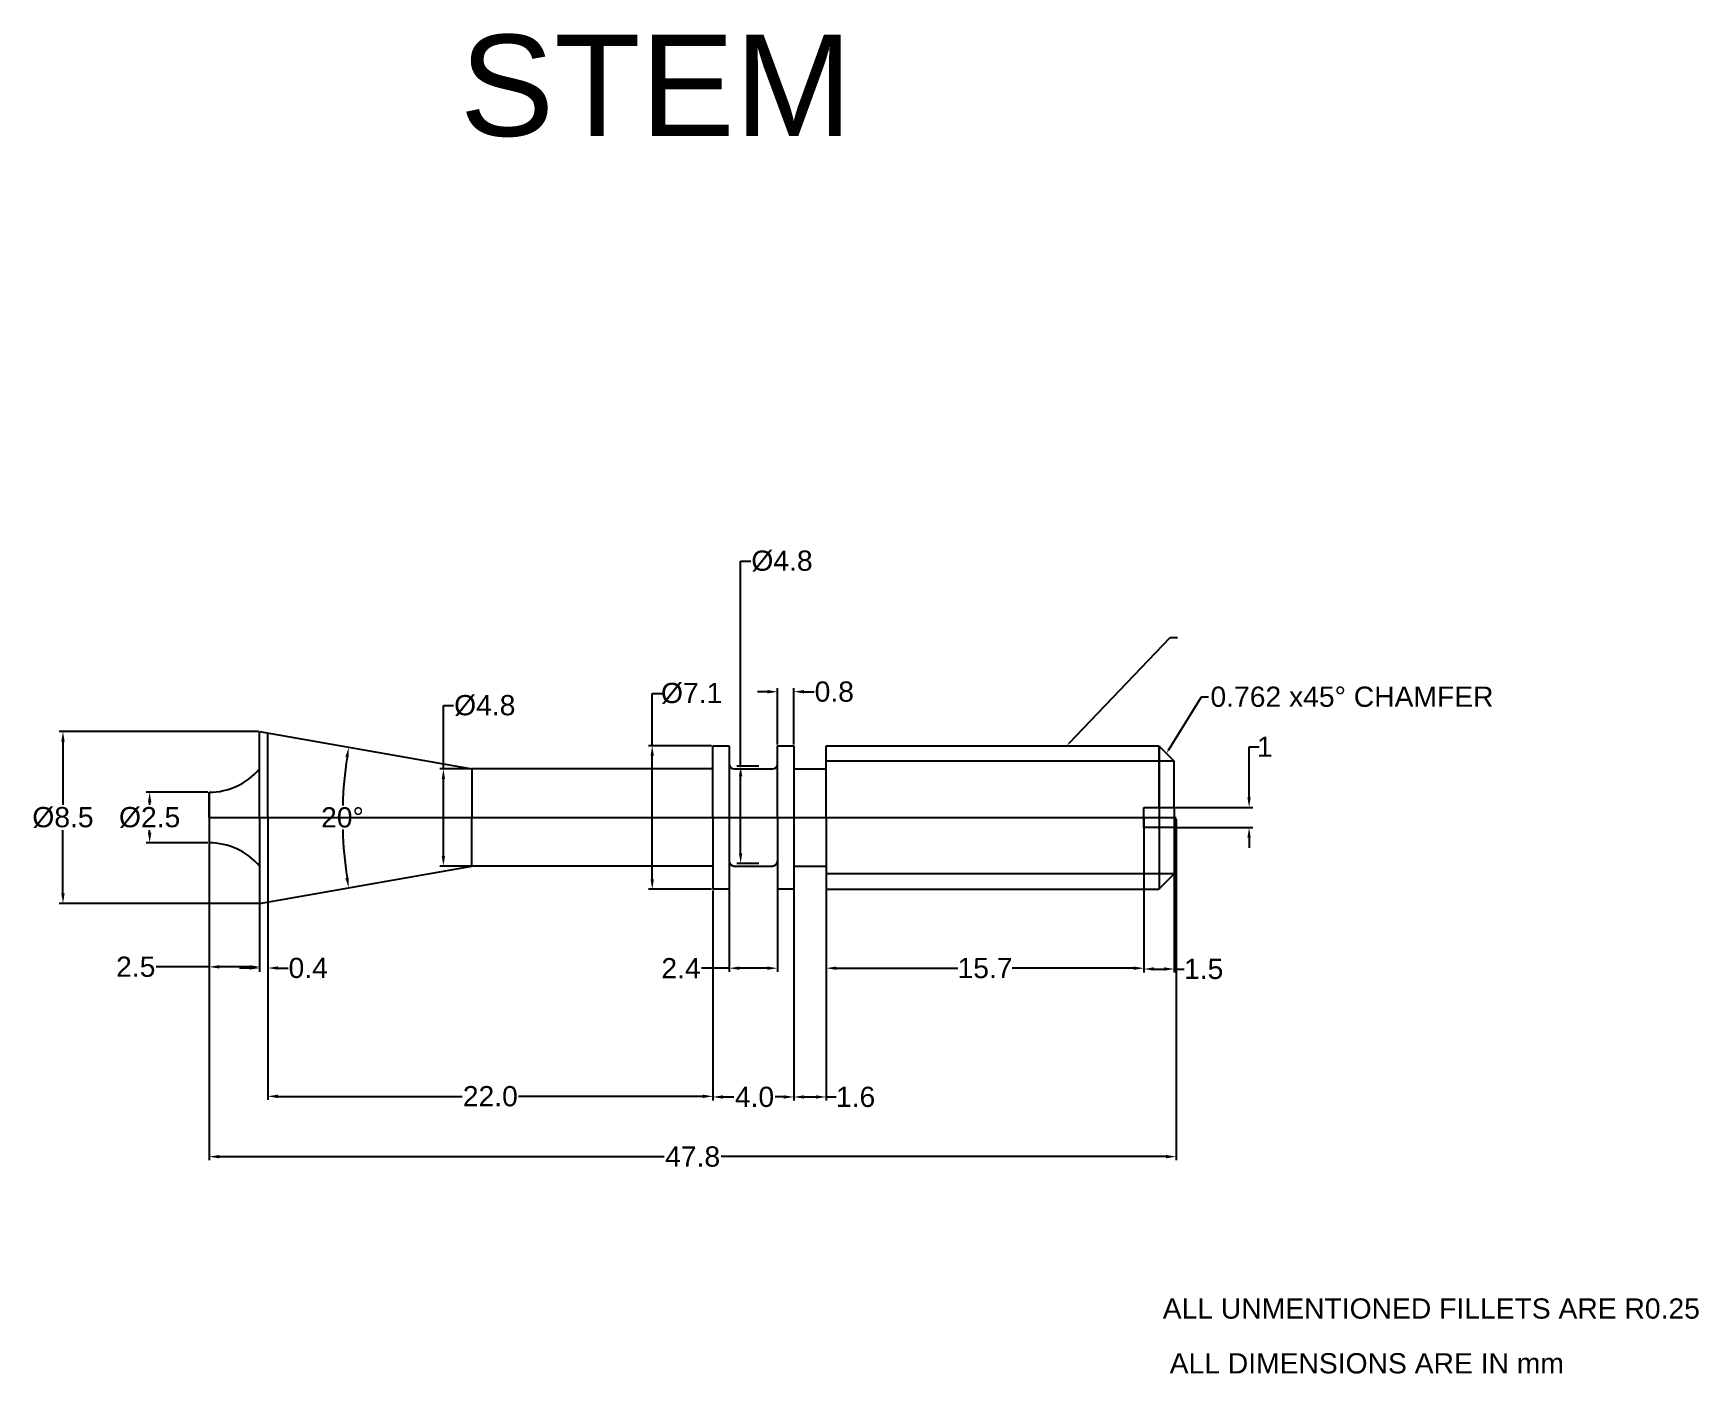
# Model space of a CAD drawing. Header units: millimetres. Extents: x 1.2 to 83.6, y -13.7 to 52.5.
import ezdxf
from ezdxf import colors
from ezdxf.entities.mleader import LeaderData, LeaderLine
from ezdxf.math import Vec2, Vec3

# ---------------------------------------------------------------- set-up
doc = ezdxf.new("R2010")
doc.units = ezdxf.units.MM
doc.header["$MEASUREMENT"] = 0
doc.styles.get("Standard").update_dxf_attribs({"font": 'arial.ttf'})
doc.dimstyles.get("Standard").update_dxf_attribs({"dimtxt": 1, "dimasz": 0.5, "dimexe": 0.18, "dimexo": 0.0625, "dimgap": 0.09, "dimtad": 0, "dimtih": 1, "dimtoh": 1, "dimdec": 1, "dimzin": 0, "dimdsep": 46, "dimtxsty": 'Standard', "dimcen": 0.09, "dimadec": 0, "dimazin": 0, "dimtfac": 1, "dimtdec": 1, "dimtofl": 0, "dimtmove": 0, "dimatfit": 3, "dimfxl": 1, "dimtolj": 1, "dimtzin": 0, "dimarcsym": 0})

# ---------------------------------------------------------------- blocks, each defined once
blk = doc.blocks.new('*D1')
at = {"color": 0, "lineweight": -2, "transparency": 16777216}
for p, q in [((9.928, 13.689), (9.928, -3.195)), ((57.728, 13.689), (57.728, -3.195)), ((10.428, -3.015), (32.418, -3.015)), ((57.228, -3.015), (35.238, -3.015))]:
    blk.add_line(p, q, dxfattribs=at)
at = {"color": 0, "transparency": 16777216}
for points in [[(10.428, -2.932), (10.428, -3.098), (9.928, -3.015)], [(57.228, -2.932), (57.228, -3.098), (57.728, -3.015)]]:
    blk.add_solid(points, dxfattribs=at)
at = {"layer": 'Defpoints', "color": 0, "transparency": 16777216}
for p in [(9.928, 13.752), (57.728, 13.752), (57.728, -3.015)]:
    blk.add_point(p, dxfattribs=at)
at = {"color": 0, "transparency": 16777216, "insert": (33.828, -3.015), "char_height": 1, "attachment_point": 5}
blk.add_mtext('\\A1;47.8', dxfattribs=at)
blk = doc.blocks.new('*D2')
at = {"color": 0, "lineweight": -2, "transparency": 16777216}
for p, q in [((34.828, 10.139), (34.828, -0.213)), ((12.83, 9.51), (12.83, -0.213)), ((13.33, -0.033), (22.434, -0.033)), ((34.328, -0.033), (25.225, -0.033))]:
    blk.add_line(p, q, dxfattribs=at)
at = {"color": 0, "transparency": 16777216}
for points in [[(13.33, 0.051), (13.33, -0.116), (12.83, -0.033)], [(34.328, 0.051), (34.328, -0.116), (34.828, -0.033)]]:
    blk.add_solid(points, dxfattribs=at)
at = {"layer": 'Defpoints', "color": 0, "transparency": 16777216}
for p in [(34.828, 10.202), (12.83, 9.573), (34.828, -0.033)]:
    blk.add_point(p, dxfattribs=at)
at = {"color": 0, "transparency": 16777216, "insert": (23.829, -0.033), "char_height": 1, "attachment_point": 5}
blk.add_mtext('\\A1;22.0', dxfattribs=at)
blk = doc.blocks.new('*D3')
at = {"color": 0, "lineweight": -2, "transparency": 16777216}
for p, q in [((34.828, 10.139), (34.828, -0.245)), ((38.828, 10.139), (38.828, -0.245)), ((35.328, -0.065), (35.867, -0.065)), ((38.328, -0.065), (37.904, -0.065))]:
    blk.add_line(p, q, dxfattribs=at)
at = {"color": 0, "transparency": 16777216}
for points in [[(35.328, 0.019), (35.328, -0.148), (34.828, -0.065)], [(38.328, 0.019), (38.328, -0.148), (38.828, -0.065)]]:
    blk.add_solid(points, dxfattribs=at)
at = {"layer": 'Defpoints', "color": 0, "transparency": 16777216}
for p in [(34.828, 10.202), (38.828, 10.202), (38.828, -0.065)]:
    blk.add_point(p, dxfattribs=at)
at = {"color": 0, "transparency": 16777216, "insert": (36.886, -0.065), "char_height": 1, "attachment_point": 5}
blk.add_mtext('\\A1;4.0', dxfattribs=at)
blk = doc.blocks.new('*D4')
at = {"color": 0, "lineweight": -2, "transparency": 16777216}
for p, q in [((12.428, 10.222), (12.428, 6.13)), ((12.83, 10.223), (12.83, 6.13)), ((11.928, 6.31), (11.428, 6.31)), ((13.33, 6.31), (13.83, 6.31))]:
    blk.add_line(p, q, dxfattribs=at)
at = {"color": 0, "transparency": 16777216}
for points in [[(11.928, 6.394), (11.928, 6.227), (12.428, 6.31)], [(13.33, 6.394), (13.33, 6.227), (12.83, 6.31)]]:
    blk.add_solid(points, dxfattribs=at)
at = {"layer": 'Defpoints', "color": 0, "transparency": 16777216}
for p in [(12.428, 10.285), (12.83, 10.285), (12.83, 6.31)]:
    blk.add_point(p, dxfattribs=at)
at = {"color": 0, "transparency": 16777216, "insert": (14.828, 6.31), "char_height": 1, "attachment_point": 5}
blk.add_mtext('\\A1;0.4', dxfattribs=at)
blk = doc.blocks.new('*D5')
at = {"color": 0, "lineweight": -2, "transparency": 16777216}
for p, q in [((9.866, 15.002), (6.812, 15.002)), ((6.992, 14.502), (6.992, 14.38)), ((9.866, 12.502), (6.812, 12.502)), ((6.992, 13.002), (6.992, 13.123))]:
    blk.add_line(p, q, dxfattribs=at)
at = {"color": 0, "transparency": 16777216}
for points in [[(6.909, 14.502), (7.075, 14.502), (6.992, 15.002)], [(6.909, 13.002), (7.075, 13.002), (6.992, 12.502)]]:
    blk.add_solid(points, dxfattribs=at)
at = {"layer": 'Defpoints', "color": 0, "transparency": 16777216}
for p in [(9.928, 15.002), (6.992, 12.502), (9.928, 12.502)]:
    blk.add_point(p, dxfattribs=at)
at = {"color": 0, "transparency": 16777216, "insert": (6.992, 13.752), "char_height": 1, "attachment_point": 5}
blk.add_mtext('\\A1;%%C2.5', dxfattribs=at)
blk = doc.blocks.new('*D6')
at = {"color": 0, "lineweight": -2, "transparency": 16777216}
for start, end in [(171.43185, 178.27993), (181.72007, 188.56815)]:
    blk.add_arc((36.531, 13.752), 20.008, start, end, dxfattribs=at)
at = {"color": 0, "transparency": 16777216}
for points in [[(16.664, 16.746), (16.828, 16.719), (16.827, 17.226)], [(16.828, 10.784), (16.664, 10.757), (16.827, 10.277)]]:
    blk.add_solid(points, dxfattribs=at)
at = {"layer": 'Defpoints', "color": 0, "transparency": 16777216}
for p in [(12.428, 18.002), (22.92, 16.152), (16.557, 14.915), (22.92, 11.352), (12.428, 9.502)]:
    blk.add_point(p, dxfattribs=at)
at = {"color": 0, "transparency": 16777216, "insert": (16.523, 13.752), "char_height": 1, "attachment_point": 5}
blk.add_mtext('\\A1;20°', dxfattribs=at)
blk = doc.blocks.new('*D7')
at = {"color": 0, "lineweight": -2, "transparency": 16777216}
for p, q in [((21.51, 16.152), (21.51, 19.287)), ((21.51, 19.287), (22.01, 19.287)), ((22.858, 16.152), (21.33, 16.152)), ((21.51, 11.852), (21.51, 15.652)), ((22.858, 11.352), (21.33, 11.352))]:
    blk.add_line(p, q, dxfattribs=at)
at = {"color": 0, "transparency": 16777216}
for points in [[(21.427, 15.652), (21.593, 15.652), (21.51, 16.152)], [(21.427, 11.852), (21.593, 11.852), (21.51, 11.352)]]:
    blk.add_solid(points, dxfattribs=at)
at = {"layer": 'Defpoints', "color": 0, "transparency": 16777216}
for p in [(22.92, 16.152), (21.51, 11.352), (22.92, 11.352)]:
    blk.add_point(p, dxfattribs=at)
at = {"color": 0, "transparency": 16777216, "insert": (23.555, 19.287), "char_height": 1, "attachment_point": 5}
blk.add_mtext('\\A1;%%C4.8', dxfattribs=at)
blk = doc.blocks.new('*D8')
at = {"color": 0, "lineweight": -2, "transparency": 16777216}
for p, q in [((12.366, 18.002), (2.528, 18.002)), ((2.708, 17.502), (2.708, 14.38)), ((2.708, 10.002), (2.708, 13.123)), ((12.366, 9.502), (2.528, 9.502))]:
    blk.add_line(p, q, dxfattribs=at)
at = {"color": 0, "transparency": 16777216}
for points in [[(2.625, 17.502), (2.791, 17.502), (2.708, 18.002)], [(2.625, 10.002), (2.791, 10.002), (2.708, 9.502)]]:
    blk.add_solid(points, dxfattribs=at)
at = {"layer": 'Defpoints', "color": 0, "transparency": 16777216}
for p in [(12.428, 18.002), (2.708, 9.502), (12.428, 9.502)]:
    blk.add_point(p, dxfattribs=at)
at = {"color": 0, "transparency": 16777216, "insert": (2.708, 13.752), "char_height": 1, "attachment_point": 5}
blk.add_mtext('\\A1;%%C8.5', dxfattribs=at)
blk = doc.blocks.new('*D9')
at = {"color": 0, "lineweight": -2, "transparency": 16777216}
for p, q in [((61.329, 14.752), (61.329, 17.252)), ((61.329, 17.252), (61.829, 17.252)), ((57.691, 14.252), (61.509, 14.252)), ((57.691, 13.252), (61.509, 13.252)), ((61.329, 12.752), (61.329, 12.252))]:
    blk.add_line(p, q, dxfattribs=at)
at = {"color": 0, "transparency": 16777216}
for points in [[(61.245, 14.752), (61.412, 14.752), (61.329, 14.252)], [(61.245, 12.752), (61.412, 12.752), (61.329, 13.252)]]:
    blk.add_solid(points, dxfattribs=at)
at = {"layer": 'Defpoints', "color": 0, "transparency": 16777216}
for p in [(57.628, 14.252), (57.628, 13.252), (61.329, 13.252)]:
    blk.add_point(p, dxfattribs=at)
at = {"color": 0, "transparency": 16777216, "insert": (62.103, 17.252), "char_height": 1, "attachment_point": 5}
blk.add_mtext('\\A1;1', dxfattribs=at)
blk = doc.blocks.new('*D10')
at = {"color": 0, "lineweight": -2, "transparency": 16777216}
for p, q in [((40.428, 13.689), (40.428, 6.123)), ((56.128, 13.689), (56.128, 6.123)), ((40.928, 6.303), (46.936, 6.303)), ((55.628, 6.303), (49.62, 6.303))]:
    blk.add_line(p, q, dxfattribs=at)
at = {"color": 0, "transparency": 16777216}
for points in [[(40.928, 6.386), (40.928, 6.22), (40.428, 6.303)], [(55.628, 6.386), (55.628, 6.22), (56.128, 6.303)]]:
    blk.add_solid(points, dxfattribs=at)
at = {"layer": 'Defpoints', "color": 0, "transparency": 16777216}
for p in [(40.428, 13.752), (56.128, 13.752), (56.128, 6.303)]:
    blk.add_point(p, dxfattribs=at)
at = {"color": 0, "transparency": 16777216, "insert": (48.278, 6.303), "char_height": 1, "attachment_point": 5}
blk.add_mtext('\\A1;15.7', dxfattribs=at)
blk = doc.blocks.new('*D11')
at = {"color": 0, "lineweight": -2, "transparency": 16777216}
for p, q in [((56.128, 13.689), (56.128, 6.082)), ((57.628, 13.689), (57.628, 6.082)), ((56.628, 6.262), (57.128, 6.262)), ((57.628, 6.262), (58.128, 6.262))]:
    blk.add_line(p, q, dxfattribs=at)
at = {"color": 0, "transparency": 16777216}
for points in [[(56.628, 6.346), (56.628, 6.179), (56.128, 6.262)], [(57.128, 6.346), (57.128, 6.179), (57.628, 6.262)]]:
    blk.add_solid(points, dxfattribs=at)
at = {"layer": 'Defpoints', "color": 0, "transparency": 16777216}
for p in [(56.128, 13.752), (57.628, 13.752), (57.628, 6.262)]:
    blk.add_point(p, dxfattribs=at)
at = {"color": 0, "transparency": 16777216, "insert": (59.085, 6.262), "char_height": 1, "attachment_point": 5}
blk.add_mtext('\\A1;1.5', dxfattribs=at)
blk = doc.blocks.new('*D12')
at = {"color": 0, "lineweight": -2, "transparency": 16777216}
for p, q in [((38.828, 11.289), (38.828, -0.245)), ((40.428, 11.289), (40.428, -0.245)), ((39.328, -0.065), (39.928, -0.065)), ((40.428, -0.065), (40.928, -0.065))]:
    blk.add_line(p, q, dxfattribs=at)
at = {"color": 0, "transparency": 16777216}
for points in [[(39.328, 0.019), (39.328, -0.148), (38.828, -0.065)], [(39.928, 0.019), (39.928, -0.148), (40.428, -0.065)]]:
    blk.add_solid(points, dxfattribs=at)
at = {"layer": 'Defpoints', "color": 0, "transparency": 16777216}
for p in [(38.828, 11.352), (40.428, 11.352), (40.428, -0.065)]:
    blk.add_point(p, dxfattribs=at)
at = {"color": 0, "transparency": 16777216, "insert": (41.881, -0.065), "char_height": 1, "attachment_point": 5}
blk.add_mtext('\\A1;1.6', dxfattribs=at)
blk = doc.blocks.new('*D13')
at = {"color": 0, "lineweight": -2, "transparency": 16777216}
for p, q in [((37.528, 19.971), (37.028, 19.971)), ((38.028, 17.364), (38.028, 20.151)), ((38.828, 17.364), (38.828, 20.151)), ((39.328, 19.971), (39.828, 19.971))]:
    blk.add_line(p, q, dxfattribs=at)
at = {"color": 0, "transparency": 16777216}
for points in [[(37.528, 20.054), (37.528, 19.888), (38.028, 19.971)], [(39.328, 20.054), (39.328, 19.888), (38.828, 19.971)]]:
    blk.add_solid(points, dxfattribs=at)
at = {"layer": 'Defpoints', "color": 0, "transparency": 16777216}
for p in [(38.828, 19.971), (38.028, 17.302), (38.828, 17.302)]:
    blk.add_point(p, dxfattribs=at)
at = {"color": 0, "transparency": 16777216, "insert": (40.829, 19.971), "char_height": 1, "attachment_point": 5}
blk.add_mtext('\\A1;0.8', dxfattribs=at)
blk = doc.blocks.new('*D14')
at = {"color": 0, "lineweight": -2, "transparency": 16777216}
for p, q in [((31.83, 17.302), (31.83, 19.89)), ((31.83, 19.89), (32.33, 19.89)), ((34.766, 17.302), (31.65, 17.302)), ((31.83, 10.702), (31.83, 16.802)), ((34.766, 10.202), (31.65, 10.202))]:
    blk.add_line(p, q, dxfattribs=at)
at = {"color": 0, "transparency": 16777216}
for points in [[(31.746, 16.802), (31.913, 16.802), (31.83, 17.302)], [(31.746, 10.702), (31.913, 10.702), (31.83, 10.202)]]:
    blk.add_solid(points, dxfattribs=at)
at = {"layer": 'Defpoints', "color": 0, "transparency": 16777216}
for p in [(34.828, 17.302), (31.83, 10.202), (34.828, 10.202)]:
    blk.add_point(p, dxfattribs=at)
at = {"color": 0, "transparency": 16777216, "insert": (33.778, 19.89), "char_height": 1, "attachment_point": 5}
blk.add_mtext('\\A1;%%C7.1', dxfattribs=at)
blk = doc.blocks.new('*D16')
at = {"color": 0, "lineweight": -2, "transparency": 16777216}
for p, q in [((35.628, 11.539), (35.628, 6.122)), ((38.028, 11.539), (38.028, 6.122)), ((35.628, 6.302), (34.261, 6.302)), ((37.528, 6.302), (36.128, 6.302))]:
    blk.add_line(p, q, dxfattribs=at)
at = {"color": 0, "transparency": 16777216}
for points in [[(36.128, 6.386), (36.128, 6.219), (35.628, 6.302)], [(37.528, 6.386), (37.528, 6.219), (38.028, 6.302)]]:
    blk.add_solid(points, dxfattribs=at)
at = {"layer": 'Defpoints', "color": 0, "transparency": 16777216}
for p in [(35.628, 11.602), (38.028, 11.602), (38.028, 6.302)]:
    blk.add_point(p, dxfattribs=at)
at = {"color": 0, "transparency": 16777216, "insert": (33.254, 6.302), "char_height": 1, "attachment_point": 5}
blk.add_mtext('\\A1;2.4', dxfattribs=at)
blk = doc.blocks.new('*D17')
at = {"color": 0, "lineweight": -2, "transparency": 16777216}
for p, q in [((36.199, 16.283), (36.199, 26.432)), ((36.199, 26.432), (36.699, 26.432)), ((37.094, 16.283), (36.019, 16.283)), ((36.199, 11.983), (36.199, 15.783)), ((37.094, 11.483), (36.019, 11.483))]:
    blk.add_line(p, q, dxfattribs=at)
at = {"color": 0, "transparency": 16777216}
for points in [[(36.116, 15.783), (36.282, 15.783), (36.199, 16.283)], [(36.116, 11.983), (36.282, 11.983), (36.199, 11.483)]]:
    blk.add_solid(points, dxfattribs=at)
at = {"layer": 'Defpoints', "color": 0, "transparency": 16777216}
for p in [(37.156, 16.283), (36.199, 11.483), (37.156, 11.483)]:
    blk.add_point(p, dxfattribs=at)
at = {"color": 0, "transparency": 16777216, "insert": (38.244, 26.432), "char_height": 1, "attachment_point": 5}
blk.add_mtext('\\A1;%%C4.8', dxfattribs=at)
blk = doc.blocks.new('*D18')
at = {"color": 0, "lineweight": -2, "transparency": 16777216}
for p, q in [((9.928, 13.689), (9.928, 6.189)), ((12.428, 13.689), (12.428, 6.189)), ((9.928, 6.369), (7.319, 6.369)), ((11.928, 6.369), (10.428, 6.369))]:
    blk.add_line(p, q, dxfattribs=at)
at = {"color": 0, "transparency": 16777216}
for points in [[(10.428, 6.452), (10.428, 6.285), (9.928, 6.369)], [(11.928, 6.452), (11.928, 6.285), (12.428, 6.369)]]:
    blk.add_solid(points, dxfattribs=at)
at = {"layer": 'Defpoints', "color": 0, "transparency": 16777216}
for p in [(9.928, 13.752), (12.428, 13.752), (12.428, 6.369)]:
    blk.add_point(p, dxfattribs=at)
at = {"color": 0, "transparency": 16777216, "insert": (6.306, 6.369), "char_height": 1, "attachment_point": 5}
blk.add_mtext('\\A1;2.5', dxfattribs=at)

msp = doc.modelspace()

# ---------------------------------------------------------------- linework, layer by layer
for p, q in [((12.428, 13.752), (12.428, 18.002)), ((12.428, 18.002), (22.92, 16.152)), ((12.828, 13.752), (12.83, 17.931)), ((34.828, 13.752), (34.828, 17.302)), ((34.828, 17.302), (35.628, 17.302)), ((35.628, 17.302), (35.628, 11.602)), ((35.628, 17.302), (35.628, 16.402)), ((38.028, 16.402), (38.028, 17.302)), ((38.028, 17.302), (38.828, 17.302)), ((38.828, 17.302), (38.828, 10.202)), ((40.428, 13.752), (40.428, 17.302)), ((40.428, 17.302), (56.128, 17.302)), ((56.128, 17.302), (56.866, 17.302)), ((56.866, 17.302), (57.628, 16.54)), ((56.878, 14.252), (56.878, 17.302)), ((56.878, 17.302), (56.878, 10.202)), ((57.628, 16.54), (40.428, 16.54)), ((57.628, 14.252), (57.628, 16.54)), ((25.733, 16.152), (22.92, 16.152)), ((22.92, 16.152), (22.92, 13.752)), ((34.828, 16.152), (25.733, 16.152)), ((34.828, 13.752), (34.828, 16.152)), ((35.878, 16.152), (37.778, 16.152)), ((38.028, 13.752), (38.028, 16.402)), ((38.828, 16.152), (40.428, 16.152)), ((9.928, 15.002), (9.928, 12.502)), ((9.928, 13.752), (9.928, 15.002)), ((56.128, 13.752), (56.128, 14.252)), ((56.128, 14.252), (57.628, 14.252)), ((57.628, 14.252), (57.628, 13.252)), ((9.928, 13.752), (12.428, 13.752)), ((9.928, 13.752), (57.728, 13.752)), ((12.428, 13.752), (12.828, 13.752)), ((12.428, 13.752), (12.428, 9.502)), ((12.828, 13.752), (34.828, 13.752)), ((12.828, 13.752), (12.83, 9.573)), ((22.92, 11.352), (22.92, 13.752)), ((34.828, 13.752), (34.828, 10.202)), ((34.828, 13.752), (34.828, 11.352)), ((35.628, 13.752), (38.828, 13.752)), ((38.028, 13.752), (38.028, 10.202)), ((38.028, 13.752), (38.028, 11.602)), ((38.828, 13.752), (40.428, 13.752)), ((40.428, 13.752), (40.428, 10.202)), ((56.128, 13.252), (56.128, 13.752)), ((57.628, 13.252), (56.128, 13.252)), ((57.628, 13.252), (57.628, 10.964)), ((12.428, 9.502), (22.92, 11.352)), ((34.828, 11.352), (22.92, 11.352)), ((35.878, 11.352), (37.778, 11.352)), ((38.828, 11.352), (40.428, 11.352)), ((57.628, 10.964), (40.428, 10.964)), ((56.866, 10.202), (57.628, 10.964)), ((35.628, 10.202), (34.828, 10.202)), ((38.828, 10.202), (38.028, 10.202)), ((40.428, 10.202), (56.128, 10.202)), ((56.128, 10.202), (56.866, 10.202))]:
    msp.add_line(p, q)
for centre, radius, start, end in [((9.928, 18.294), 3.292, 270, 319.40486), ((35.878, 16.402), 0.25, 180, 270), ((37.778, 16.402), 0.25, 270, 0), ((9.928, 9.209), 3.292, 40.59514, 90), ((35.878, 11.602), 0.25, 180, 270), ((37.778, 11.602), 0.25, 270, 0)]:
    msp.add_arc(centre, radius, start, end)

# ---------------------------------------------------------------- texts
at = {"attachment_point": 1}
for s, width, insert, char_height in [('STEM', 40.81573, (22.323, 52.448), 5), ('ALL UNMENTIONED FILLETS ARE R0.25', 38.82161, (57.062, -10.023), 1), ('ALL DIMENSIONS ARE IN mm', 26.37148, (57.405, -12.731), 1)]:
    msp.add_mtext_dynamic_manual_height_columns(s, width=width, gutter_width=1, heights=[0], dxfattribs=dict(at, insert=insert, char_height=char_height))

# ---------------------------------------------------------------- dimensions: what is measured, and where the dimension line sits
for base, p1, p2, text, picture, middle in [((36.199, 11.483), (37.156, 16.283), (37.156, 11.483), '%%C<>', '*D17', (38.244, 26.432)), ((21.51, 11.352), (22.92, 16.152), (22.92, 11.352), '%%C<>', '*D7', (23.555, 19.287)), ((31.83, 10.202), (34.828, 17.302), (34.828, 10.202), '%%C<>', '*D14', (33.778, 19.89)), ((61.329, 13.252), (57.628, 14.252), (57.628, 13.252), '1', '*D9', (62.103, 17.252))]:
    dim = msp.add_linear_dim(base=base, p1=p1, p2=p2, angle=90, text=text, dimstyle='Standard')
    dim.commit()
    dim.dimension.update_dxf_attribs({"geometry": picture, "text_midpoint": middle, "dimtype": 160})
for base, p1, p2, picture, middle in [((38.828, 19.971), (38.028, 17.302), (38.828, 17.302), '*D13', (40.829, 19.971)), ((57.728, -3.015), (9.928, 13.752), (57.728, 13.752), '*D1', (33.828, -3.015)), ((56.128, 6.303), (40.428, 13.752), (56.128, 13.752), '*D10', (48.278, 6.303)), ((57.628, 6.262), (56.128, 13.752), (57.628, 13.752), '*D11', (59.085, 6.262)), ((40.428, -0.065), (38.828, 11.352), (40.428, 11.352), '*D12', (41.881, -0.065)), ((12.83, 6.31), (12.428, 10.285), (12.83, 10.285), '*D4', (14.828, 6.31)), ((34.828, -0.033), (12.83, 9.573), (34.828, 10.202), '*D2', (23.829, -0.033))]:
    dim = msp.add_linear_dim(base=base, p1=p1, p2=p2, dimstyle='Standard')
    dim.commit()
    dim.dimension.update_dxf_attribs({"geometry": picture, "text_midpoint": middle})
for base, p1, p2, picture, middle in [((2.708, 9.502), (12.428, 18.002), (12.428, 9.502), '*D8', (2.708, 13.752)), ((6.992, 12.502), (9.928, 15.002), (9.928, 12.502), '*D5', (6.992, 13.752))]:
    dim = msp.add_linear_dim(base=base, p1=p1, p2=p2, angle=90, text='%%C<>', dimstyle='Standard')
    dim.commit()
    dim.dimension.update_dxf_attribs({"geometry": picture, "text_midpoint": middle})
dim = msp.add_angular_dim_2l(base=(16.557, 14.915), line1=((12.428, 9.502), (22.92, 11.352)), line2=((12.428, 18.002), (22.92, 16.152)), dimstyle='Standard')
dim.commit()
dim.dimension.update_dxf_attribs({"geometry": '*D6', "text_midpoint": (16.523, 13.752)})
for base, p1, p2, picture, middle in [((12.428, 6.369), (9.928, 13.752), (12.428, 13.752), '*D18', (6.306, 6.369)), ((38.028, 6.302), (35.628, 11.602), (38.028, 11.602), '*D16', (33.254, 6.302)), ((38.828, -0.065), (34.828, 10.202), (38.828, 10.202), '*D3', (36.886, -0.065))]:
    dim = msp.add_linear_dim(base=base, p1=p1, p2=p2, dimstyle='Standard')
    dim.commit()
    dim.dimension.update_dxf_attribs({"geometry": picture, "text_midpoint": middle, "dimtype": 160})

# ---------------------------------------------------------------- leaders
ml = msp.add_multileader_mtext('Standard')
ml.set_content('', color=256)
ml.set_leader_properties()
ml.build(insert=Vec2(0, 0))
ml.multileader.update_dxf_attribs({"dogleg_length": 0.36, "arrow_head_size": 0.18})
ctx = ml.context
ctx.base_point, ctx.char_height, ctx.arrow_head_size, ctx.landing_gap_size, ctx.plane_origin = Vec3(57.794, 22.657), 0.18, 0.18, 0.09, Vec3(52.314, 17.302)
notes = []
notes.append((ctx, [(0, (1, 1, 0), (57.434, 22.657), (1, 0), 0.36, [(0, [(52.314, 17.302)], 0, [])])]))
ctx.mtext.insert, ctx.mtext.flow_direction = Vec3(57.884, 22.747), 5
ml = msp.add_multileader_mtext('Standard')
ml.set_content('0.762 x45%%D CHAMFER', color=256)
ml.set_leader_properties()
ml.build(insert=Vec2(0, 0))
ml.multileader.update_dxf_attribs({"dogleg_length": 0.36, "arrow_head_size": 0.18})
ctx = ml.context
ctx.base_point, ctx.char_height, ctx.arrow_head_size, ctx.landing_gap_size, ctx.plane_origin = Vec3(59.331, 19.717), 1, 0.18, 0.09, Vec3(57.247, 16.921)
notes.append((ctx, [(0, (1, 1, 0), (58.971, 19.717), (1, 0), 0.36, [(0, [(57.247, 16.921)], 0, [])])]))
ctx.mtext.insert, ctx.mtext.flow_direction = Vec3(59.421, 20.225), 5
for ctx, leaders in notes:
    for number, flags, end, landing, length, lines in leaders:
        leader = LeaderData()
        leader.index, (leader.has_last_leader_line, leader.has_dogleg_vector, leader.attachment_direction) = number, flags
        leader.last_leader_point, leader.dogleg_vector, leader.dogleg_length = Vec3(end), Vec3(landing), length
        for number, points, colour, breaks in lines:
            line = LeaderLine()
            line.index, line.vertices, line.color, line.breaks = number, Vec3.list(points), colors.encode_raw_color(colour), breaks
            leader.lines.append(line)
        ctx.leaders.append(leader)

doc.saveas('drawing.dxf')
